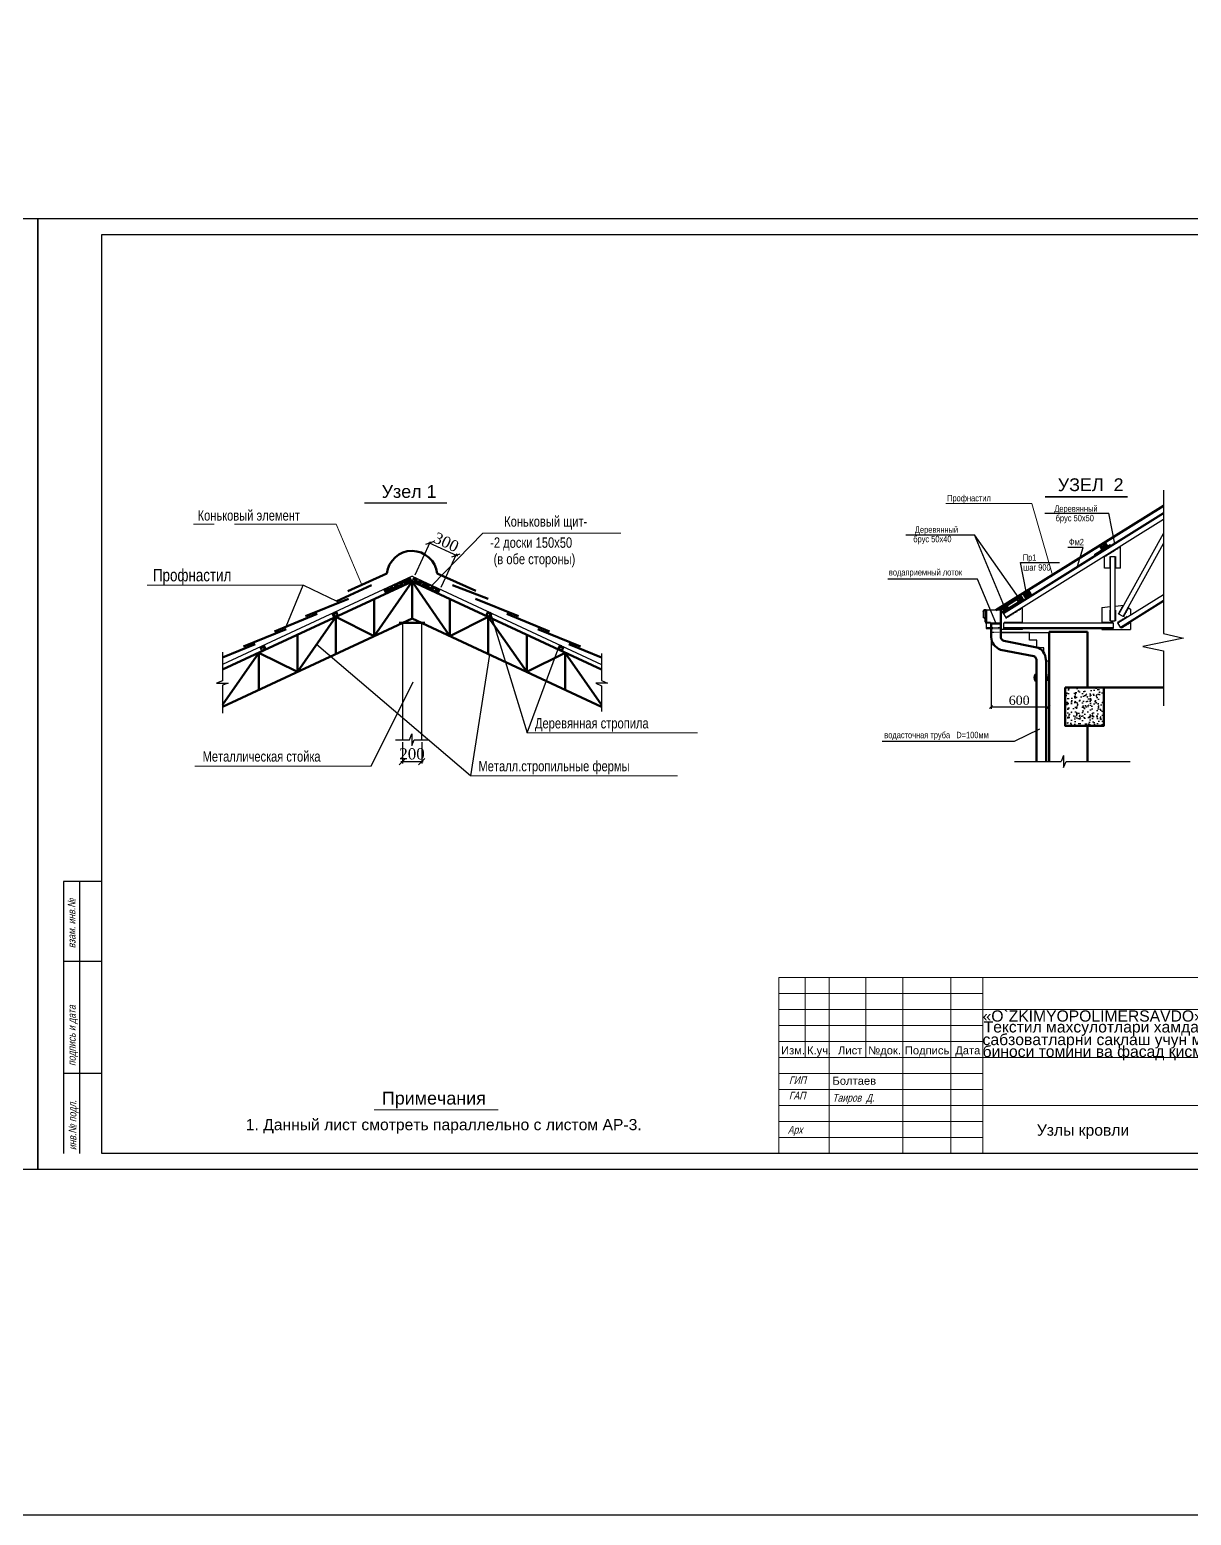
# Model space of a CAD drawing. Header units: millimetres. Extents: x 72928 to 1386960, y 320086 to 445536.
# Drawn here: x 129321 to 165577, y 320086 to 366483 of the extents above; entities that cross this region are included whole.
import ezdxf

# ---------------------------------------------------------------- set-up
doc = ezdxf.new("R2010")
doc.units = ezdxf.units.MM
doc.linetypes.add('ACAD_ISO03W100', pattern=[30, 12, -18])
doc.linetypes.add('CENTER', pattern=[50.8, 31.75, -6.35, 6.35, -6.35])
doc.layers.get('Defpoints').update_dxf_attribs({"color": 140})
doc.layers.add('PV-2D2E7D', color=7, linetype='Continuous')
doc.layers.add('ђЂЊЉЂ', color=7, linetype='Continuous')
doc.styles.add('ira', font='arial.ttf', dxfattribs={"height": 3})
doc.styles.add('J~stule', font='dutch.ttf')
doc.styles.add('style3', font='arial.ttf')
doc.dimstyles.new('ISO-25', dxfattribs={"dimtxt": 200, "dimasz": 50, "dimexe": 1.25, "dimexo": 0.625, "dimgap": 50, "dimtad": 1, "dimtxsty": 'Standard', "dimcen": 50, "dimadec": 0, "dimazin": 0, "dimtfac": 1, "dimtmove": 0, "dimatfit": 3, "dimfxl": 1, "dimarcsym": 0})
doc.dimstyles.new('J~style', dxfattribs={"dimscale": 100, "dimtxt": 3.5, "dimasz": 2, "dimexe": 0.55, "dimexo": 0.725, "dimtad": 1, "dimdec": 0, "dimdsep": 46, "dimtxsty": 'J~stule', "dimblk": 'OBLIQUE', "dimcen": 2, "dimdle": 0.5, "dimadec": 0, "dimazin": 0, "dimtfac": 1, "dimtdec": 0, "dimtmove": 0, "dimatfit": 3, "dimfxl": 1, "dimarcsym": 0})

# ---------------------------------------------------------------- blocks, each defined once
blk = doc.blocks.new('_Oblique')
at = {"color": 0, "linetype": 'ByBlock', "lineweight": -2}
blk.add_line((-0.5, -0.5), (0.5, 0.5), dxfattribs=at)
blk = doc.blocks.new('*D221')
at = {"color": 0, "lineweight": -2, "ltscale": 6, "transparency": 16777216}
for p, q in [((141347, 349455), (141834, 350500)), ((141766, 350471), (142672, 350048)), ((142163, 349075), (142650, 350119))]:
    blk.add_line(p, q, dxfattribs=at)
at = {"layer": 'Defpoints', "color": 0, "ltscale": 6, "transparency": 16777216}
for p in [(142627, 350070), (141317, 349390), (142132, 349009)]:
    blk.add_point(p, dxfattribs=at)
at = {"color": 0, "lineweight": -2, "ltscale": 6, "transparency": 16777216, "xscale": 200, "yscale": 200, "zscale": 200}
for p, rotation in [((141811, 350450), 155.0027135909821), ((142627, 350070), 335.0027135909821)]:
    blk.add_blockref('_Oblique', p, dxfattribs=dict(at, rotation=rotation))
at = {"color": 0, "ltscale": 6, "transparency": 16777216, "insert": (142321, 350478), "char_height": 350, "attachment_point": 5, "rotation": 335.0027, "style": 'J~stule'}
blk.add_mtext('300', dxfattribs=at)
blk = doc.blocks.new('*D222')
at = {"color": 0, "lineweight": -2, "ltscale": 6, "transparency": 16777216}
for p, q in [((140953, 344230), (140953, 343569)), ((141556, 344230), (141556, 343569)), ((140903, 343624), (141606, 343624))]:
    blk.add_line(p, q, dxfattribs=at)
at = {"layer": 'Defpoints', "color": 0, "ltscale": 6, "transparency": 16777216}
for p in [(140953, 344302), (141556, 344302), (141556, 343624)]:
    blk.add_point(p, dxfattribs=at)
at = {"color": 0, "lineweight": -2, "ltscale": 6, "transparency": 16777216, "xscale": 200, "yscale": 200, "zscale": 200, "rotation": 180}
blk.add_blockref('_Oblique', (140953, 343624), dxfattribs=at)
at = {"color": 0, "lineweight": -2, "ltscale": 6, "transparency": 16777216, "xscale": 200, "yscale": 200, "zscale": 200}
blk.add_blockref('_Oblique', (141556, 343624), dxfattribs=at)
at = {"color": 0, "ltscale": 6, "transparency": 16777216, "insert": (141254, 343865), "char_height": 350, "attachment_point": 5, "style": 'J~stule'}
blk.add_mtext('200', dxfattribs=at)

msp = doc.modelspace()

# ---------------------------------------------------------------- hatches: boundary and pattern name
at = {"ltscale": 6}
h = msp.add_hatch(dxfattribs=at)
h.set_pattern_fill('HOUND', color=256, scale=15, style=0)
h.set_pattern_definition([(0, (-1329961.755, 173020.85), (95.25, 23.8125), [381, -190.5]), (90, (-1329961.755, 173020.85), (-23.8125, -95.25), [381, -190.5])])
h.paths.add_polyline_path([(141253.4, 349253.7), (141190, 349389.7), (140782.2, 349199.5), (140845.6, 349063.6)])
h.paths.add_polyline_path([(140845.6, 349063.6), (140782.2, 349199.5), (140374.3, 349009.4), (140437.7, 348873.4)])
h.paths.add_polyline_path([(141661.3, 349063.6), (141724.6, 349199.5), (141316.8, 349389.7), (141253.4, 349253.7)])
h.paths.add_polyline_path([(142069.1, 348873.4), (142132.5, 349009.4), (141724.6, 349199.5), (141661.3, 349063.6)])
h = msp.add_hatch(dxfattribs=at)
h.set_pattern_fill('HOUND', color=256, scale=15, style=0)
h.set_pattern_definition([(229.9945728, (1216061.43, 1360104.16), (-79.4724144, -57.6518257), [381, -190.5]), (139.9945728, (1216061.43, 1360104.16), (88.26804122, -42.99244766), [381, -190.5])])
h.paths.add_polyline_path([(138954.9, 348182.1), (138819, 348118.7), (138755.6, 348254.6), (138891.5, 348318)])
h = msp.add_hatch(dxfattribs=at)
h.set_pattern_fill('HOUND', color=256, scale=15, style=0)
h.set_pattern_definition([(310.0054272, (-933554.6, 1360104.16), (79.4724144, -57.6518257), [381, -190.5]), (40.0054272, (-933554.6, 1360104.16), (-88.26804122, -42.99244766), [381, -190.5])])
h.paths.add_polyline_path([(143551.9, 348182.1), (143687.8, 348118.7), (143751.2, 348254.6), (143615.3, 348318)])
h = msp.add_hatch(dxfattribs=at)
h.set_pattern_fill('HOUND', color=256, scale=15, style=0)
h.set_pattern_definition([(0, (-1330974.276, 172548.762), (95.25, 23.8125), [381, -190.5]), (90, (-1330974.276, 172548.762), (-23.8125, -95.25), [381, -190.5])])
h.paths.add_polyline_path([(136570.3, 347070.2), (136706.2, 347133.6), (136642.8, 347269.6), (136506.9, 347206.2)])
h = msp.add_hatch(dxfattribs=at)
h.set_pattern_fill('HOUND', color=256, scale=15, style=0)
h.set_pattern_definition([(180, (1613481.107, 172548.762), (-95.25, 23.8125), [381, -190.5]), (90, (1613481.107, 172548.762), (23.8125, -95.25), [381, -190.5])])
h.paths.add_polyline_path([(145936.6, 347070.2), (145800.6, 347133.6), (145864, 347269.6), (145999.9, 347206.2)])
h = msp.add_hatch()
h.set_pattern_fill('AR-CONC', color=256, scale=1.8, style=0)
h.set_pattern_definition([(50, (-6982393.38, -13807.93), (327.932404, -28.690354), [34.29, -377.19]), (355, (-6982393.38, -13807.93), (-63.437087, 343.901957), [27.432, -301.752]), (100.451, (-6982366.05, -13810.32), (264.496503, 315.210038), [29.142, -320.562]), (46.1842, (-6982393.4, -13716.5), (487.942274, -75.67619), [51.435, -565.785]), (96.6356, (-6982352.7, -13722.8), (427.327622, 445.366), [43.713, -480.843]), (351.184, (-6982393.4, -13716.5), (427.32829, 445.365212), [41.148, -452.628]), (21, (-6982347.66, -13739.35), (272.906784, -184.077933), [34.29, -377.19]), (326, (-6982347.66, -13739.35), (111.243651, 331.538339), [27.432, -301.752]), (71.4514, (-6982324.92, -13754.7), (384.149683, 147.461144), [29.142, -320.562]), (37.5, (-6982393.38, -13807.93), (5.5594859, 152.19907), [0, -298.0944, 0, -306.324, 0, -302.895]), (7.5, (-6982393.38, -13807.93), (120.2753925, 180.3250347), [0, -174.6504, 0, -291.2364, 0, -115.443]), (327.5, (-6982495.34, -13807.93), (244.0630713, -10.3117392), [0, -114.3, 0, -356.616, 0, -473.202]), (317.5, (-6982541.06, -13807.93), (266.6325265, 45.767684), [0, -148.59, 0, -236.8296, 0, -336.042])])
h.paths.add_polyline_path([(161642.6, 344737.1), (162842.6, 344737.1), (162842.6, 345937.1), (161642.6, 345937.1)])

# ---------------------------------------------------------------- linework, layer by layer
for p, q in [((139771.3, 351707.5), (142336.3, 351707.5)), ((161019.7, 351907), (163584.7, 351907)), ((161019.7, 351897), (163584.7, 351897)), ((164706.2, 352103.6), (164706.2, 347621.4)), ((161010.6, 351384.1), (163007.9, 351384.1)), ((160197.8, 348736.5), (158810, 350704.8)), ((162824.9, 350440.4), (162830.1, 350433.4)), ((160250.3, 349843), (161466.2, 349843)), ((160579.5, 348825), (162869.2, 350255.8)), ((158908.5, 349321.1), (156107.8, 349321.1)), ((159478.8, 347961), (158908.5, 349321.1)), ((160434.7, 348946.8), (160439.9, 348939.8)), ((160191.8, 348582.8), (159697.9, 348274.2)), ((160175.9, 348608.2), (160191.8, 348582.8)), ((159628.8, 348351), (159104.2, 348351)), ((163471.7, 348106.9), (163487.6, 348081.5)), ((159313.8, 347961), (159643.8, 347961)), ((159313.8, 347931), (159643.8, 347931)), ((159328.8, 347591.4), (159328.8, 345276.3)), ((159643.8, 347961), (159643.8, 347931)), ((162340.8, 347677.1), (161140.8, 347677.1)), ((163598.9, 347903.4), (163583, 347928.8)), ((164706.2, 347082.7), (164706.2, 345368.3)), ((161128.8, 346691.4), (161128.8, 345276.3)), ((160698.9, 346143.4), (160744.1, 346143.4)), ((160705, 346353.9), (160744.1, 346353.9)), ((160723.5, 346160.6), (160744.1, 346160.6)), ((160728.5, 346335.3), (160744.1, 346335.3)), ((161043.5, 346353.9), (161080.2, 346353.9)), ((161043.5, 346143.4), (161080.2, 346143.4)), ((161642.6, 345937.1), (162842.6, 345937.1)), ((161128.8, 345329.1), (159328.8, 345329.1)), ((161642.6, 344737.1), (161642.6, 344723.3)), ((160844.3, 344634.6), (160047.2, 344256.1)), ((160047.2, 344256.1), (155926.9, 344256.1)), ((161592.1, 343817.1), (161512.8, 343624.9)), ((161592.1, 343817.1), (161592.1, 343437.7)), ((160055.3, 343624.9), (161512.8, 343624.9)), ((161592.1, 343437.7), (161674.7, 343624.9)), ((161674.7, 343624.9), (163667.4, 343624.9))]:
    msp.add_line(p, q)
at = {"color": 0, "lineweight": 15, "ltscale": 100}
for p, q in [((157920.6, 351684.4), (160598.5, 351684.4)), ((161246.8, 349451), (160598.5, 351684.4)), ((143463.6, 350763.1), (147771.6, 350763.1)), ((137862.5, 349134.5), (132984.5, 349134.5)), ((144848.4, 344520.5), (150169.5, 344520.5)), ((134473.9, 343484.7), (139977.9, 343484.7)), ((143084.1, 343181.5), (149540, 343181.5))]:
    msp.add_line(p, q, dxfattribs=at)
at = {"lineweight": 70}
msp.add_line((159481.3, 348351), (164706.2, 351615.9), dxfattribs=at)
at = {"lineweight": 30}
for p, q in [((159697.9, 348274.2), (164706.2, 351403.7)), ((159713.8, 348248.7), (164706.2, 351368.3)), ((159793.3, 348121.5), (164706.2, 351191.4)), ((162562.7, 350099.7), (163050.1, 350404.2)), ((163056.7, 350373), (163050.1, 350404.2)), ((163316.7, 348228.7), (164706.2, 350743.6)), ((163370.7, 349670.6), (163370.7, 350349.1)), ((163448, 348156.1), (164706.2, 350433.4)), ((162569.4, 350068.4), (162562.7, 350099.7)), ((162871.6, 349670.6), (162871.6, 350045)), ((163051, 348021), (163051, 350032.5)), ((163051, 350032.5), (163201, 350032.5)), ((163201, 348021), (163201, 350032.5)), ((163051, 349670.6), (162871.6, 349670.6)), ((163370.7, 349670.6), (163201, 349670.6)), ((160175.9, 348608.2), (159628.8, 348266.3)), ((160175.9, 348608.2), (160191.8, 348582.8)), ((160312.4, 347961), (160312.4, 348445.9)), ((162782.7, 348441), (163051, 348467.9)), ((162782.7, 348441), (162782.7, 347961)), ((163201, 348482.9), (163472.1, 348510)), ((163284.1, 347954.3), (164706.2, 348842.9)), ((163363.6, 347827.1), (164706.2, 348666)), ((163379.5, 347801.6), (164706.2, 348630.6)), ((163605.3, 348440.9), (163682.7, 348383.4)), ((159080.3, 348306), (159104.2, 348306)), ((159080.6, 348306), (159104.2, 348306)), ((159148.8, 348111), (159149.2, 348111)), ((159697.9, 348274.2), (159793.3, 348121.5)), ((163051, 348021), (163201, 348021)), ((163448, 348156.1), (163316.7, 348228.7)), ((163682.7, 348383.4), (163682.7, 348203.3)), ((163682.7, 347991.1), (163682.7, 347751)), ((159178.8, 347961), (159253.8, 347961)), ((159178.8, 347961), (159178.8, 347781)), ((159178.8, 347811), (159329.3, 347811)), ((159178.8, 347781), (159329.3, 347781)), ((159313.8, 347961), (159313.8, 347931)), ((159313.8, 347931), (159328.8, 347931)), ((159643.8, 347961), (159628.8, 347961)), ((159643.8, 347931), (159628.8, 347931)), ((159628.8, 347781), (159628.8, 347751)), ((160312.4, 347751), (159628.8, 347751)), ((159628.8, 347661), (161140.8, 347661)), ((159643.8, 347961), (159643.8, 347931)), ((159726.9, 347961), (163142.7, 347961)), ((159726.9, 347781), (159726.9, 347961)), ((159726.9, 347811), (163142.7, 347811)), ((159726.9, 347781), (163142.7, 347781)), ((160312.4, 347751), (160312.4, 347797.9)), ((162782.7, 347781), (162782.7, 347751)), ((162782.7, 347751), (163682.7, 347751)), ((163142.7, 347961), (163142.7, 347781)), ((163379.5, 347801.6), (163284.1, 347954.3)), ((161129.2, 346611), (161140.8, 346611)), ((160698.9, 346143.4), (160723.5, 346160.6)), ((160705, 346353.9), (160728.5, 346335.3)), ((161050.2, 346248.7), (161050.2, 346353.9)), ((161050.2, 346353.9), (161080.2, 346353.9)), ((161050.2, 346248.7), (161050.2, 346143.4)), ((161050.2, 346143.4), (161080.2, 346143.4)), ((161080.2, 346248.7), (161080.2, 346353.9)), ((161140.8, 346263.7), (161080.2, 346263.7)), ((161080.2, 346248.7), (161080.2, 346143.4)), ((161140.8, 346233.7), (161080.2, 346233.7)), ((130371, 339882), (130371, 331382)), ((131571, 339882), (130371, 339882)), ((130871, 339882), (130871, 331382)), ((131571, 337382), (130371, 337382)), ((130871, 333882), (130371, 333882)), ((131571, 333882), (130871, 333882))]:
    msp.add_line(p, q, dxfattribs=at)
at = {"color": 0, "lineweight": -2, "ltscale": 100}
for p, q in [((163194.4, 350431.1), (163007.9, 351384.1)), ((156670.5, 350711.2), (158810, 350704.8)), ((159745.7, 348454), (158810, 350704.8)), ((162207.2, 350311.4), (161722.6, 350311.1)), ((162020.8, 349725.7), (162207.2, 350311.4)), ((160420.5, 348937.9), (160250.3, 349843))]:
    msp.add_line(p, q, dxfattribs=at)
at = {"color": 0, "linetype": 'CENTER', "lineweight": 15, "ltscale": 100}
for p, q in [((138882.9, 351042.6), (134266, 351042.6)), ((139691.4, 349144.1), (138882.9, 351042.6)), ((141877.2, 349128.4), (143463.6, 350763.1))]:
    msp.add_line(p, q, dxfattribs=at)
at = {"lineweight": 50}
for p, q in [((162747.1, 350391.7), (162721.6, 350375.9)), ((162894.3, 350271.5), (162887.6, 350302.7)), ((162921.3, 350288.4), (162914.7, 350319.6)), ((162948.4, 350305.3), (162941.8, 350336.5)), ((162953.8, 350344), (162969.7, 350318.6)), ((162975.5, 350322.2), (162968.8, 350353.4)), ((163002.6, 350339.1), (162995.9, 350370.4)), ((163029.6, 350356.1), (163023, 350387.3)), ((163286.5, 350304.3), (163292.8, 350275)), ((163313.6, 350321.3), (163319.9, 350291.9)), ((163340.7, 350338.2), (163346.9, 350308.8)), ((162596.4, 350085.4), (162589.8, 350116.6)), ((162623.5, 350102.3), (162616.9, 350133.5)), ((162650.6, 350119.2), (162644, 350150.4)), ((162677.7, 350136.1), (162671, 350167.3)), ((162704.7, 350153), (162698.1, 350184.3)), ((162731.8, 350170), (162725.2, 350201.2)), ((162758.9, 350186.9), (162752.2, 350218.1)), ((162786, 350203.8), (162779.3, 350235)), ((162813, 350220.7), (162806.4, 350251.9)), ((162840.1, 350237.6), (162833.5, 350268.9)), ((162867.2, 350254.5), (162860.5, 350285.8)), ((162880.4, 350050.6), (162886.7, 350021.2)), ((162907.5, 350067.5), (162913.7, 350038.1)), ((162934.6, 350084.4), (162940.8, 350055.1)), ((162961.6, 350101.3), (162967.9, 350072)), ((162988.7, 350118.2), (162995, 350088.9)), ((163015.8, 350135.2), (163022, 350105.8)), ((163051, 350002.5), (163021, 350002.5)), ((163051, 349972.5), (163021, 349972.5)), ((163051, 349942.5), (163021, 349942.5)), ((163051, 349912.5), (163021, 349912.5)), ((163051, 349882.5), (163021, 349882.5)), ((163051, 349852.5), (163021, 349852.5)), ((163051, 349852.5), (163021, 349852.5)), ((163042.9, 350152.1), (163049.1, 350122.7)), ((163069.9, 350169), (163076.2, 350139.6)), ((163097, 350185.9), (163103.3, 350156.6)), ((163124.1, 350202.8), (163130.3, 350173.5)), ((163151.2, 350219.7), (163157.4, 350190.4)), ((163178.2, 350236.7), (163184.5, 350207.3)), ((163201, 350002.5), (163231, 350002.5)), ((163201, 349972.5), (163231, 349972.5)), ((163201, 349942.5), (163231, 349942.5)), ((163201, 349912.5), (163231, 349912.5)), ((163201, 349882.5), (163231, 349882.5)), ((163201, 349852.5), (163231, 349852.5)), ((163201, 349852.5), (163231, 349852.5)), ((163205.3, 350253.6), (163211.6, 350224.2)), ((163232.4, 350270.5), (163238.6, 350241.2)), ((163259.5, 350287.4), (163265.7, 350258.1)), ((163051, 349822.5), (163021, 349822.5)), ((163051, 349792.5), (163021, 349792.5)), ((163051, 349762.5), (163021, 349762.5)), ((163051, 349732.5), (163021, 349732.5)), ((163051, 349702.5), (163021, 349702.5)), ((163201, 349822.5), (163231, 349822.5)), ((163201, 349792.5), (163231, 349792.5)), ((163201, 349762.5), (163231, 349762.5)), ((163201, 349732.5), (163231, 349732.5)), ((163201, 349702.5), (163231, 349702.5)), ((159628.8, 348381), (160261.4, 348776.3)), ((159908.8, 348441.3), (159924.7, 348415.9)), ((159946.9, 348465.2), (159962.8, 348439.7)), ((159985.1, 348489), (160001, 348463.6)), ((160023.3, 348512.8), (160039.2, 348487.4)), ((160061.4, 348536.7), (160077.3, 348511.2)), ((160099.6, 348560.5), (160115.5, 348535.1)), ((160137.8, 348584.4), (160153.7, 348558.9)), ((160356.9, 348898.2), (160331.5, 348882.3)), ((160563.6, 348850.5), (160579.5, 348825)), ((163406.5, 348453.3), (163432.7, 348438.8)), ((163421, 348479.5), (163447.2, 348465)), ((159178.8, 348351), (159104.2, 348351)), ((159178.8, 347961), (159178.8, 348351)), ((159628.8, 348381), (159628.8, 347961)), ((159688.3, 348303.5), (159704.2, 348278.1)), ((159718, 348322.1), (159733.9, 348296.6)), ((159756.1, 348345.9), (159772, 348320.5)), ((159769.2, 347961), (159769.2, 347991)), ((159794.3, 348369.8), (159810.2, 348344.3)), ((159815.5, 348100), (159799.6, 348125.5)), ((159814.2, 347961), (159814.2, 347991)), ((159845.2, 348118.5), (159829.3, 348144)), ((159832.5, 348393.6), (159848.4, 348368.2)), ((159859.2, 347961), (159859.2, 347991)), ((159883.3, 348142.4), (159867.4, 348167.8)), ((159870.6, 348417.5), (159886.5, 348392)), ((159904.2, 347961), (159904.2, 347991)), ((159921.5, 348166.2), (159905.6, 348191.7)), ((159959.6, 348190.1), (159943.7, 348215.5)), ((159949.2, 347961), (159949.2, 347991)), ((159997.8, 348213.9), (159981.9, 348239.4)), ((159994.2, 347961), (159994.2, 347991)), ((160036, 348237.8), (160020.1, 348263.2)), ((160039.2, 347961), (160039.2, 347991)), ((160074.1, 348261.6), (160058.2, 348287.1)), ((160084.2, 347961), (160084.2, 347991)), ((160112.3, 348285.5), (160096.4, 348310.9)), ((160129.2, 347961), (160129.2, 347991)), ((160150.4, 348309.3), (160134.6, 348334.8)), ((160188.6, 348333.2), (160172.7, 348358.6)), ((160174.2, 347961), (160174.2, 347991)), ((160226.8, 348357), (160210.9, 348382.4)), ((160219.2, 347961), (160219.2, 347991)), ((160264.9, 348380.9), (160249, 348406.3)), ((160264.2, 347961), (160264.2, 347991)), ((162812.7, 347961), (162812.7, 347991)), ((162842.7, 347961), (162842.7, 347991)), ((162872.7, 347961), (162872.7, 347991)), ((162902.7, 347961), (162902.7, 347991)), ((162932.7, 347961), (162932.7, 347991)), ((162962.7, 347961), (162962.7, 347991)), ((162992.7, 347961), (162992.7, 347991)), ((163051, 348321), (163021, 348321)), ((163051, 348291), (163021, 348291)), ((163051, 348261), (163021, 348261)), ((163051, 348231), (163021, 348231)), ((163051, 348201), (163021, 348201)), ((163051, 348171), (163021, 348171)), ((163051, 348141), (163021, 348141)), ((163051, 348111), (163021, 348111)), ((163051, 348081), (163021, 348081)), ((163051, 348051), (163021, 348051)), ((163022.7, 347961), (163022.7, 347991)), ((163052.7, 347961), (163052.7, 347991)), ((163082.7, 347961), (163082.7, 347991)), ((163112.7, 347961), (163112.7, 347991)), ((163201, 348321), (163231, 348321)), ((163201, 348291), (163231, 348291)), ((163201, 348261), (163231, 348261)), ((163201, 348231), (163231, 348231)), ((163201, 348201), (163231, 348201)), ((163201, 348171), (163231, 348171)), ((163201, 348141), (163231, 348141)), ((163201, 348111), (163231, 348111)), ((163201, 348081), (163231, 348081)), ((163201, 348051), (163231, 348051)), ((163293.6, 347995.6), (163309.5, 347970.2)), ((163304.9, 348269.5), (163331.2, 348254.9)), ((163319.1, 348011.5), (163335, 347986.1)), ((163319.4, 348295.7), (163345.7, 348281.2)), ((163333.9, 348322), (163360.2, 348307.5)), ((163344.5, 348027.4), (163360.4, 348002)), ((163348.4, 348348.2), (163374.7, 348333.7)), ((163362.9, 348374.5), (163389.2, 348360)), ((163370, 348043.3), (163385.9, 348017.9)), ((163377.5, 348400.7), (163403.7, 348386.2)), ((163392, 348427), (163418.2, 348412.5)), ((163395.4, 348059.2), (163411.3, 348033.8)), ((163420.9, 348075.1), (163436.8, 348049.7)), ((163446.3, 348091), (163462.2, 348065.6)), ((163462.5, 348182.4), (163488.7, 348167.9)), ((163471.7, 348106.9), (163487.6, 348081.5)), ((163477, 348208.7), (163503.2, 348194.2)), ((163491.5, 348234.9), (163517.7, 348220.4)), ((163497.2, 348122.8), (163513.1, 348097.3)), ((163506, 348261.2), (163532.2, 348246.7)), ((163520.5, 348287.4), (163546.8, 348272.9)), ((163522.6, 348138.7), (163538.5, 348113.2)), ((163535, 348313.7), (163561.3, 348299.2)), ((163548.1, 348154.6), (163564, 348129.1)), ((163549.5, 348340), (163575.8, 348325.4)), ((163564, 348366.2), (163590.3, 348351.7)), ((163578.5, 348392.5), (163604.8, 348378)), ((163675.2, 347951.1), (163659.3, 347976.5)), ((159328.8, 347931), (159328.8, 347513.9)), ((159628.8, 347931), (159628.8, 347510.3)), ((159769.2, 347781), (159769.2, 347751)), ((159814.2, 347781), (159814.2, 347751)), ((159859.2, 347781), (159859.2, 347751)), ((159904.2, 347781), (159904.2, 347751)), ((159949.2, 347781), (159949.2, 347751)), ((159994.2, 347781), (159994.2, 347751)), ((160039.2, 347781), (160039.2, 347751)), ((160084.2, 347781), (160084.2, 347751)), ((160129.2, 347781), (160129.2, 347751)), ((160174.2, 347781), (160174.2, 347751)), ((160219.2, 347781), (160219.2, 347751)), ((160264.2, 347781), (160264.2, 347751)), ((161140.8, 347677.1), (162335.3, 347677.1)), ((161140.8, 347677.1), (161140.8, 343624.9)), ((162340.8, 345937.1), (162340.8, 347677.1)), ((162812.7, 347781), (162812.7, 347751)), ((162842.7, 347781), (162842.7, 347751)), ((162872.7, 347781), (162872.7, 347751)), ((162902.7, 347781), (162902.7, 347751)), ((162932.7, 347781), (162932.7, 347751)), ((162962.7, 347781), (162962.7, 347751)), ((162992.7, 347781), (162992.7, 347751)), ((163022.7, 347781), (163022.7, 347751)), ((163052.7, 347781), (163052.7, 347751)), ((163082.7, 347781), (163082.7, 347751)), ((163112.7, 347781), (163112.7, 347751)), ((163420.8, 347792.1), (163404.9, 347817.5)), ((163446.3, 347808), (163430.4, 347833.4)), ((163471.7, 347823.9), (163455.8, 347849.3)), ((163497.2, 347839.8), (163481.3, 347865.2)), ((163522.6, 347855.7), (163506.7, 347881.1)), ((163548, 347871.6), (163532.1, 347897)), ((163573.5, 347887.5), (163557.6, 347912.9)), ((163598.9, 347903.4), (163583, 347928.8)), ((163624.4, 347919.3), (163608.5, 347944.7)), ((163649.8, 347935.2), (163633.9, 347960.6)), ((159617, 347118.9), (160663.9, 346918.8)), ((159727.1, 347397.9), (160809.6, 347181)), ((160744.2, 346771.4), (160743.5, 343624.9)), ((161043.5, 346761), (161043.5, 343624.9)), ((164706.2, 345937.1), (161980.8, 345937.1)), ((162340.8, 343624.9), (162340.8, 344737.1))]:
    msp.add_line(p, q, dxfattribs=at)
at = {"color": 0, "linetype": 'ByBlock', "lineweight": 50, "ltscale": 50}
for p, q in [((139245.7, 348943.2), (140470.8, 349495.4)), ((143244.5, 348955.1), (142036.1, 349495.4)), ((138903.3, 348636.9), (139986.1, 349138.1)), ((143633, 348706.3), (142520.8, 349138.1)), ((139267, 348708), (137932.9, 348164.6)), ((143239.8, 348708), (144574, 348164.6)), ((138296.6, 348235.7), (136962.4, 347692.4)), ((144210.3, 348235.7), (145544.4, 347692.4)), ((137326.1, 347763.5), (135991.9, 347220.1)), ((145180.7, 347763.5), (146514.9, 347220.1)), ((136355.7, 347291.2), (135339.1, 346877.2)), ((146151.2, 347291.2), (147167.7, 346877.2))]:
    msp.add_line(p, q, dxfattribs=at)
at = {"lineweight": 30, "ltscale": 6}
for p, q in [((141253.4, 349253.7), (141190, 349389.7)), ((141253.4, 349253.7), (141316.8, 349389.7)), ((140437.7, 348873.4), (140374.3, 349009.4)), ((140845.6, 349063.6), (140782.2, 349199.5)), ((141661.3, 349063.6), (141724.6, 349199.5)), ((142069.1, 348873.4), (142132.5, 349009.4)), ((138819, 348118.7), (138755.6, 348254.6)), ((138954.9, 348182.1), (138891.5, 348318)), ((143551.9, 348182.1), (143615.3, 348318)), ((143687.8, 348118.7), (143751.2, 348254.6)), ((136570.3, 347070.2), (136506.9, 347206.2)), ((136706.2, 347133.6), (136642.8, 347269.6)), ((145800.6, 347133.6), (145864, 347269.6)), ((145936.6, 347070.2), (145999.9, 347206.2))]:
    msp.add_line(p, q, dxfattribs=at)
at = {"ltscale": 6}
for p, q in [((137862.5, 349134.5), (138903.3, 348636.9)), ((143719.5, 348186.7), (144848.4, 344520.5)), ((140953.4, 347955.3), (140953.4, 344302.3)), ((140953.4, 347955.3), (141553.4, 347955.3)), ((141553.4, 347955.3), (141553.4, 344302.3)), ((143084.1, 343181.5), (138274, 347285.3)), ((144848.4, 344520.5), (145832.3, 347201.6)), ((135339.1, 347042.7), (135339.1, 346148.4)), ((147167.7, 347004), (147167.7, 346159.9)), ((139977.9, 343484.7), (141284.6, 346120.9)), ((135339.1, 346006.7), (135339.1, 345142)), ((147167.7, 345988.8), (147167.7, 345192.7)), ((140742, 344302.3), (141176, 344302.3)), ((141317.7, 344302.3), (141793.3, 344302.3))]:
    msp.add_line(p, q, dxfattribs=at)
at = {"lineweight": 50, "ltscale": 6}
for p, q in [((141253.4, 348095.2), (141253.4, 349253.7)), ((138874, 348144.3), (138874, 346985.8)), ((140853.4, 347955.3), (141653.4, 347955.3))]:
    msp.add_line(p, q, dxfattribs=at)
at = {"lineweight": 40}
for p, q in [((159103.8, 348351), (159079.9, 348306)), ((159104.2, 348351), (159080.3, 348306)), ((159103.8, 348201), (159103.8, 348306)), ((159103.8, 348111), (159148.8, 348111)), ((159104.2, 348111), (159104.2, 348306)), ((159104.2, 348111), (159149.2, 348111)), ((159148.8, 347991), (159148.8, 348111)), ((159148.8, 347991), (159178.8, 347961)), ((159149.2, 347991), (159149.2, 348111)), ((159149.2, 347991), (159179.2, 347961)), ((159313.8, 347961), (159179.2, 347961))]:
    msp.add_line(p, q, dxfattribs=at)
at = {"linetype": 'ACAD_ISO03W100'}
for p, q in [((159253.8, 347811), (159628.8, 347811)), ((159255.9, 347781), (159628.8, 347781)), ((159628.8, 347661), (159328.8, 347661))]:
    msp.add_line(p, q, dxfattribs=at)
at = {"lineweight": 20}
for p, q in [((153528.1, 336882), (153528.1, 334382)), ((155421, 336882), (155421, 334382)), ((140072.3, 332744.8), (143940.8, 332744.8))]:
    msp.add_line(p, q, dxfattribs=at)
at = {"color": 1}
msp.add_lwpolyline([(72928.2, 445536.1), (621892.2, 445536.1), (621892.2, 320086.1), (72928.2, 320086.1)], close=True, dxfattribs=at)
at = {"ltscale": 6}
for points in [[(87571, 360582), (129571, 360582), (129571, 330882), (87571, 330882)], [(129571, 360582), (171571, 360582), (171571, 330882), (129571, 330882)]]:
    msp.add_lwpolyline(points, close=True, dxfattribs=at)
at = {"lineweight": 30}
msp.add_lwpolyline([(171071, 331382), (131571, 331382), (131571, 360082), (171071, 360082)], close=True, dxfattribs=at)
at = {"lineweight": 50}
for points in [[(162969.7, 350318.6), (162817, 350223.2), (162721.6, 350375.9)], [(162747.1, 350391.7), (162874.3, 350471.2), (162953.8, 350344), (162826.6, 350264.5), (162747.1, 350391.7)], [(160356.9, 348898.2), (160484.1, 348977.7), (160563.6, 348850.5), (160436.4, 348771), (160356.9, 348898.2)], [(159682.1, 348414.3), (159809.3, 348493.8), (159876.7, 348385.9), (159749.5, 348306.4), (159682.1, 348414.3)], [(160134.2, 348696.8), (160261.4, 348776.3), (160328.8, 348668.4), (160201.6, 348588.9), (160134.2, 348696.8)], [(160579.5, 348825), (160426.9, 348729.7), (160331.5, 348882.3)], [(161642.6, 345937.1), (162842.6, 345937.1), (162842.6, 344737.1), (161642.6, 344737.1), (161642.6, 345937.1)]]:
    msp.add_lwpolyline(points, dxfattribs=at)
at = {"lineweight": 50, "ltscale": 6}
for points in [[(141253.4, 349253.7), (140074, 347545.3), (138874, 348144.3), (137674, 346426.3), (136474, 347025.3), (135339.1, 345400.5)], [(141253.4, 349253.7), (142432.8, 347545.3), (143632.8, 348144.3), (144832.8, 346426.3), (146032.8, 347025.3), (147167.7, 345400.5)], [(140074, 347545.3), (140074, 348703.8)], [(142432.8, 347545.3), (142432.8, 348703.8)], [(143632.8, 346985.8), (143632.8, 348144.3)], [(137674, 346426.3), (137674, 347584.8)], [(144832.8, 346426.3), (144832.8, 347584.8)], [(136474, 345866.8), (136474, 347025.3)], [(146032.8, 345866.8), (146032.8, 347025.3)]]:
    msp.add_lwpolyline(points, dxfattribs=at)
for points in [[(160753.8, 347192.2), (160753.8, 347421), (160528.8, 347421), (160528.8, 347661), (159628.8, 347661), (159628.8, 347661), (159628.8, 347661)], [(164706.2, 347621.4), (165333.2, 347475), (164063.9, 347219.5), (164706.2, 347082.7)], [(160978.8, 347009.1), (160978.8, 347181), (160809.6, 347181)], [(161128.8, 346611), (161128.8, 346761), (161043.5, 346761)]]:
    msp.add_lwpolyline(points)
at = {"ltscale": 6}
for points in [[(135339.1, 346148.4), (135153, 346079.2), (135518.8, 346079.2), (135339.1, 346006.7)], [(147167.7, 346159.9), (147353.8, 346079.2), (146988.1, 346079.2), (147167.7, 345988.8)], [(141176, 344302.3), (141245.2, 344488.4), (141245.2, 344122.6), (141317.7, 344302.3)]]:
    msp.add_lwpolyline(points, dxfattribs=at)
for centre, radius, start, end in [((162824.1, 350355.2), 40.9, 94.05013, 158.00993), ((162864, 350295.9), 54.7, 93.28425, 156.05351), ((162866.2, 350282.1), 91.6, 85.32219, 121.81461), ((162828.1, 350441.4), 45.9, 261.3229, 344.40493), ((162886.1, 350279.1), 45.1, 84.25817, 156.06141), ((162880.8, 350392.5), 20.4, 249.66245, 344.55998), ((162901.4, 350388.5), 23, 56.54017, 162.36848), ((162884.1, 350359.1), 35.7, 280.44954, 352.05588), ((160433.9, 348861.7), 40.9, 94.05013, 158.00993), ((160438, 348947.8), 45.9, 261.3229, 344.40493), ((160511.2, 348894.9), 23, 56.54017, 162.36848), ((159747, 348397.1), 40.9, 94.05013, 158.00993), ((159751, 348483.2), 45.9, 261.3229, 344.40493), ((159824.3, 348430.3), 23, 56.54017, 162.36848), ((160199.1, 348679.6), 40.9, 94.05013, 158.00993), ((160239, 348620.3), 54.7, 93.28425, 156.05351), ((160241.3, 348606.4), 91.6, 85.32219, 121.81461), ((160203.1, 348765.7), 45.9, 261.3229, 344.40493), ((160261.1, 348603.5), 45.1, 84.25817, 156.06141), ((160255.8, 348716.9), 20.4, 249.66245, 344.55998), ((160276.4, 348712.8), 23, 56.54017, 162.36848), ((160259.2, 348683.5), 35.7, 280.44954, 352.05588), ((160473.9, 348802.4), 54.7, 93.28425, 156.05351), ((160476.1, 348788.5), 91.6, 85.32219, 121.81461), ((160495.9, 348785.6), 45.1, 84.25817, 156.06141), ((160490.6, 348899), 20.4, 249.66245, 344.55998), ((160494, 348865.6), 35.7, 280.44954, 352.05588), ((159786.9, 348337.8), 54.7, 93.28425, 156.05351), ((159789.2, 348323.9), 91.6, 85.32219, 121.81461), ((159809, 348321), 45.1, 84.25817, 156.06141), ((159803.7, 348434.3), 20.4, 249.66245, 344.55998), ((159807, 348401), 35.7, 280.44954, 352.05588)]:
    msp.add_arc(centre, radius, start, end)
at = {"color": 0, "linetype": 'ByBlock', "lineweight": 50, "ltscale": 50}
msp.add_arc((141253.4, 349419.2), 786.3, 5.56074, 174.27275, dxfattribs=at)
at = {"lineweight": 50}
for centre, radius, start, end in [((159784.7, 347543.9), 456.9, 183.76687, 248.46562), ((159784.7, 347543.9), 156.9, 183.76687, 248.46562), ((160560.8, 346767.1), 483, 358.17105, 58.99397), ((160587.6, 346781.7), 156.9, 356.23313, 60.93188)]:
    msp.add_arc(centre, radius, start, end, dxfattribs=at)
at = {"lineweight": 30}
for radius in [176.2, 146.2]:
    msp.add_arc((160843.1, 346244.6), radius, 141.64451, 215.06292, dxfattribs=at)
at = {"layer": 'PV-2D2E7D', "lineweight": 30, "extrusion": (0, 1, 0)}
for q in [(135339.1, 346661.7), (147167.7, 346661.7)]:
    msp.add_line((141253.4, 349419.2), q, dxfattribs=at)
at = {"layer": 'PV-2D2E7D', "lineweight": 50, "extrusion": (0.765984, -0.64286, 0)}
msp.add_line((141253.4, 349253.7), (135339.1, 346496.2), dxfattribs=at)
at = {"layer": 'PV-2D2E7D', "lineweight": 50, "extrusion": (-0.765984, -0.64286, 0)}
msp.add_line((141253.4, 349253.7), (147167.7, 346496.2), dxfattribs=at)
at = {"layer": 'PV-2D2E7D', "lineweight": 50, "extrusion": (0, 1, 0)}
for q in [(135339.1, 345337.7), (147167.7, 345337.7)]:
    msp.add_line((141253.4, 348095.2), q, dxfattribs=at)
at = {"layer": 'ђЂЊЉЂ', "color": 7, "linetype": 'Continuous', "lineweight": 20}
for p, q in [((152704.5, 336882), (171071, 336882)), ((152704.5, 331382), (152704.5, 336882)), ((156571, 336882), (156571, 334882)), ((158071, 336882), (158071, 331382)), ((159071, 336882), (159071, 331382)), ((159071, 336382), (152704.5, 336382)), ((159071, 335882), (152704.5, 335882)), ((171071, 335882), (159071, 335882)), ((159071, 335382), (152704.5, 335382)), ((156571, 335382), (156571, 331382)), ((159071, 334882), (152704.5, 334882)), ((159071, 334382), (152704.5, 334382)), ((171071, 334382), (159071, 334382)), ((159071, 333882), (152704.5, 333882)), ((159071, 333382), (152704.5, 333382)), ((159071, 332882), (152704.5, 332882)), ((171071, 332882), (159071, 332882)), ((159071, 332382), (152704.5, 332382)), ((159071, 331882), (152704.5, 331882))]:
    msp.add_line(p, q, dxfattribs=at)
at = {"layer": 'ђЂЊЉЂ', "linetype": 'Continuous', "lineweight": 20}
msp.add_line((154271, 336882), (154271, 331382), dxfattribs=at)

# ---------------------------------------------------------------- block references
at = {"xscale": 96, "yscale": 96, "zscale": 96, "rotation": 180}
msp.add_blockref('_Oblique', (159328.8, 345329.1), dxfattribs=at)
at = {"xscale": 96, "yscale": 96, "zscale": 96}
msp.add_blockref('_Oblique', (161128.8, 345329.1), dxfattribs=at)

# ---------------------------------------------------------------- texts
at = {"lineweight": 20, "style": 'ira'}
for s, p in [('Узел 1', (140305.6, 351861.5)), ('УЗЕЛ  2', (161409.9, 352071.7))]:
    msp.add_text(s, height=400, dxfattribs=at).set_placement(p)
at = {"ltscale": 50, "width": 0.8}
for s, height, p in [('Профнастил', 200, (157956.9, 351752.6)), ('Деревянный', 200, (161302.2, 351426.3)), ('брус 50х50', 200, (161344.2, 351130.4)), ('Деревянный', 200, (156949.1, 350770.3)), ('брус 50х40', 200, (156899.8, 350475.7)), ('Фм2', 200, (161759.6, 350380.9)), ('Пр1', 200, (160317.1, 349900.1)), ('Профнастил', 390, (133167.7, 349253.8)), ('водаприемный лоток', 200, (156138.1, 349437.4)), ('шаг 900', 200, (160333.6, 349589.7)), ('водасточная труба   D=100мм', 200, (155994.5, 344355.5))]:
    msp.add_text(s, height=height, dxfattribs=at).set_placement(p)
at = {"color": 0, "ltscale": 50, "width": 0.8}
for s, p in [('Коньковый элемент', (134560.5, 351152.2)), ('Коньковый щит-', (144130.3, 350961.4)), ('-2 доски 150х50', (143693, 350302.3)), ('(в обе стороны)', (143800.1, 349790)), ('Деревянная стропила', (145091.2, 344661)), ('Металлическая стойка', (134716.7, 343625.2)), ('Металл.стропильные фермы', (143326.9, 343322))]:
    msp.add_text(s, height=325, dxfattribs=at).set_placement(p)
for s, style, p in [('«O`ZKIMYOPOLIMERSAVDO» АЖ га қарашли “База,', 'ira', (159063.2, 335504.4)), ('Текстил махсулотлари хамда мева ва ', 'ira', (159097.7, 335164.8)), ('сабзоватларни сақлаш учун музлатгичли омборхона', 'ira', (159063.2, 334770.1)), ('биноси томини ва фасад қисмини ремонт қилиш»', 'ira', (159063.2, 334398)), ('1. Данный лист смотреть параллельно с листом АР-3.', 'style3', (136064.4, 332112.7)), ('Узлы кровли', 'ira', (160756.3, 331941))]:
    msp.add_text(s, height=350, dxfattribs=dict(style=style)).set_placement(p)
at = {"insert": (160205.7, 345537.2), "char_height": 288, "attachment_point": 5, "style": 'J~stule'}
msp.add_mtext('600', dxfattribs=at)
at = {"lineweight": 20, "insert": (140313.9, 333314.7), "char_height": 400, "attachment_point": 1, "style": 'ira'}
msp.add_mtext('{\\fArial|b0|i0|c204|p34;Примечания}', dxfattribs=at)
at = {"layer": 'ђЂЊЉЂ', "color": 7, "linetype": 'Continuous', "lineweight": 20, "style": 'ira', "oblique": 15, "width": 0.8}
for s, p in [('взам. инв.№', (130749, 337792.4)), ('подпись и дата', (130754, 334116.1)), ('инв.№ подл.', (130775, 331488.6))]:
    msp.add_text(s, height=240, rotation=90, dxfattribs=at).set_placement(p)
at = {"layer": 'ђЂЊЉЂ', "color": 7, "linetype": 'Continuous', "lineweight": 20, "style": 'ira'}
for s, p in [('Изм.', (152772, 334481.8)), ('К.уч.', (153581.8, 334481.8)), ('Лист', (154551.1, 334481.8)), ('№док.', (155493.4, 334481.8)), ('Подпись', (156635.5, 334481.8)), ('Дата', (158208.6, 334481.8)), ('Болтаев', (154377.9, 333531.2)), ('Болтаев', (154377.9, 333531.2))]:
    msp.add_text(s, height=250, dxfattribs=at).set_placement(p)
at = {"layer": 'ђЂЊЉЂ', "color": 7, "linetype": 'Continuous', "lineweight": 20, "style": 'ira', "oblique": 15, "width": 0.8}
for s, p in [('ГИП', (153019.6, 333553.8)), ('ГИП', (153019.6, 333553.8)), ('ГАП', (153017.1, 333073.6)), ('ГАП', (153017.1, 333073.6)), ('Таиров  Д.', (154374.6, 333004.8)), ('Арх', (152983, 332004.4))]:
    msp.add_text(s, height=240, dxfattribs=at).set_placement(p)

# ---------------------------------------------------------------- dimensions: what is measured, and where the dimension line sits
at = {"ltscale": 6}
dim = msp.add_aligned_dim(p1=(141316.8, 349389.7), p2=(142132.5, 349009.4), distance=1169.8, text='300', dimstyle='J~style', dxfattribs=at)
dim.commit()
dim.dimension.update_dxf_attribs({"geometry": '*D221', "text_midpoint": (142320.8, 350478.2)})
dim = msp.add_linear_dim(base=(141555.5, 343624), p1=(140953.4, 344302.3), p2=(141555.5, 344302.3), text='200', dimstyle='J~style', dxfattribs=at)
dim.commit()
dim.dimension.update_dxf_attribs({"geometry": '*D222', "text_midpoint": (141254.5, 343624), "dimtype": 160})

# ---------------------------------------------------------------- leaders
for points in [[(137323, 347839.2), (137860.8, 349134.5)], [(143669.6, 346968.7), (143084.1, 343181.5)]]:
    msp.add_leader(points, dimstyle='ISO-25', override={"dimgap": 0.625, "dimtad": 0})

doc.saveas('drawing.dxf')
